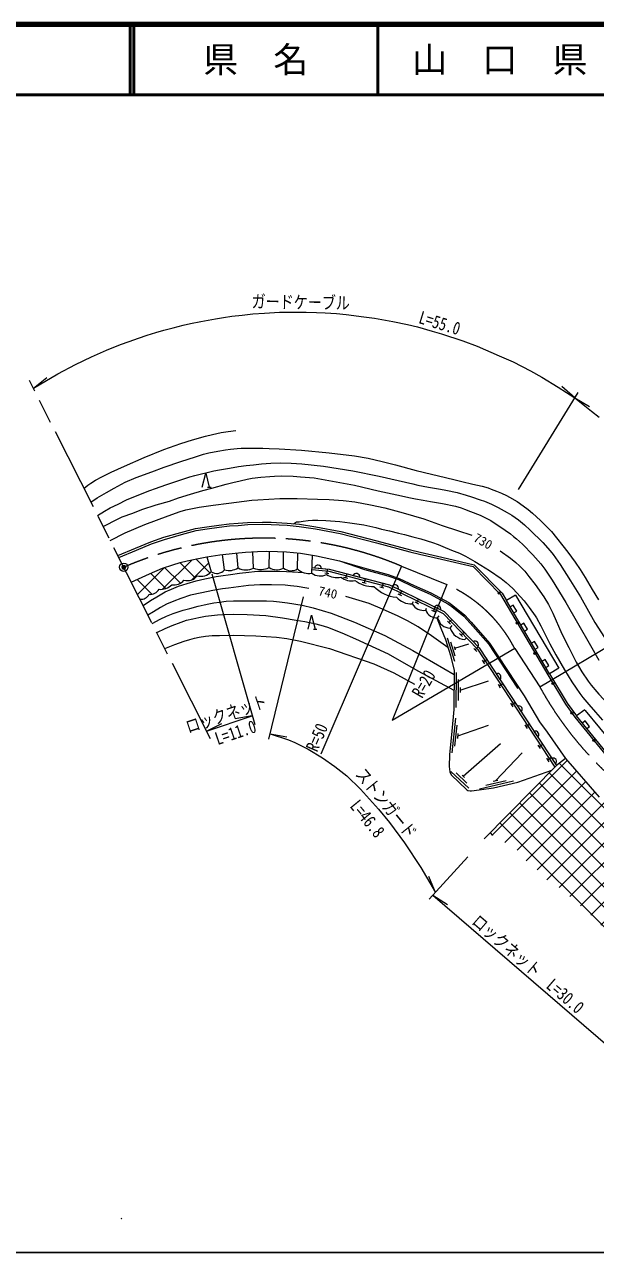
# Model space of a CAD drawing. Units: millimetres, scale not verified. Extents: x 40000 to 680000, y 20000 to 380000.
# Drawn here: x 282705 to 363994, y 205000 to 380000 of the extents above; entities that cross this region are included whole.
import ezdxf
from ezdxf.enums import TextEntityAlignment as Align

# ---------------------------------------------------------------- set-up
doc = ezdxf.new("R2010")
doc.units = ezdxf.units.MM
doc.header["$LTSCALE"] = 1000
doc.header["$PDMODE"] = 32
doc.header["$PDSIZE"] = 500
doc.linetypes.add('CHAIN', pattern=[18.5, 12, -1.5, 3.5, -1.5])
for name, color, linetype, lineweight in [('M-BGD', 7, 'Continuous', 13), ('M-BMK', 2, 'CHAIN', 13), ('M-BMK-SRVR', 3, 'Continuous', 13), ('M-STR-HTXT', 7, 'Continuous', 13), ('M-TTL', 2, 'Continuous', 140), ('M-TTL-BAND', 7, 'Continuous', 25), ('M-TTL-LINE', 7, 'Continuous', 50)]:
    doc.layers.add(name, color=color, linetype=linetype, lineweight=lineweight)
doc.layers.add('M-OTRS', color=6, linetype='Continuous')
doc.layers.add('M-TTL-TXT', color=7, linetype='Continuous')
doc.styles.add('ＭＳ ゴシック', font='')
doc.styles.get('ＭＳ ゴシック').set_extended_font_data('MS Gothic')
pattern_1 = [(45, (0, -0), (-1414.2136, 1414.2136), []), (135, (0, -0), (-1414.2136, -1414.2136), [])]

msp = doc.modelspace()

# ---------------------------------------------------------------- hatches: boundary and pattern name
at = {"layer": 'M-BGD'}
h = msp.add_hatch(dxfattribs=at)
h.set_pattern_fill('USER', color=256, style=0, pattern_type=2)
h.set_pattern_definition(pattern_1)
h.paths.add_polyline_path([(307264, 301437, 0.28472), (309274, 302021), (308647, 304126), (307246, 303865), (305842, 303583), (304851, 303341), (303813, 303020), (302344, 302532), (300474, 301698), (297901, 300529), (299126, 298101, 0.29387), (300452, 298796, 0.30414), (301849, 299518, 0.22118), (303674, 300154, 0.26463), (305390, 300816, 0.31511)])
for points in [[(350182, 299082, -1), (350393, 298868, -0.41421), (350181, 298870, -0.41421)], [(352790, 294829, -0.41421), (352996, 294775, -0.41421), (352942, 294570, -1)], [(355319, 290516, -0.41421), (355524, 290462, -0.41421), (355471, 290257, -1)], [(357863, 286211, -1), (358018, 285954, -0.41421), (357812, 286005, -0.41421)], [(360545, 281995, -1), (360721, 281752, -1)], [(363682, 278104, -0.41421), (363893, 278084, -0.41421), (363873, 277872, -1)]]:
    msp.add_hatch(color=256, dxfattribs=at).paths.add_polyline_path(points)
h = msp.add_hatch(dxfattribs=at)
h.set_pattern_fill('USER', color=256, style=0, pattern_type=2)
h.set_pattern_definition(pattern_1)
h.paths.add_polyline_path([(375217, 260287), (374070, 260862), (373040, 261419), (372492, 261763), (372037, 262136), (371060, 263099), (369449, 264662), (366673, 267605), (364542, 269879), (359726, 275394), (358441, 274401), (348893, 264684), (351576, 263157), (352814, 262434), (353261, 261482), (355355, 259882), (356696, 258349), (359011, 256917), (360456, 255644), (363073, 253339), (366154, 250243), (367747, 248909), (370333, 246779), (373128, 245313), (374904, 244950), (383416, 258448), (383031, 258405), (382154, 258364), (381178, 258354), (380397, 258442), (379678, 258600), (378928, 258833), (377726, 259251), (376528, 259701)])

# ---------------------------------------------------------------- linework, layer by layer
for p, q in [((308760, 314064), (309260, 314064)), ((313101, 302565), (312944, 304684)), ((315323, 302542), (315232, 304867)), ((317538, 302598), (317567, 304953)), ((319580, 302521), (319575, 304859)), ((321561, 302421), (321623, 304683)), ((308647, 304126), (309274, 302021)), ((311181, 302295), (310893, 304449)), ((323625, 301808), (323718, 304354)), ((323993, 302588), (324979, 302493)), ((325450, 301845), (326047, 301787)), ((325507, 302442), (326105, 302384)), ((325806, 302413), (325748, 301816)), ((328136, 301229), (328717, 301077)), ((328288, 301810), (328869, 301657)), ((328579, 301734), (328427, 301153)), ((329487, 301495), (330445, 301244)), ((330915, 301121), (331495, 300969)), ((331205, 301045), (331053, 300465)), ((330762, 300541), (331343, 300389)), ((333307, 299874), (333887, 299722)), ((333459, 300454), (334039, 300302)), ((333749, 300378), (333597, 299798)), ((335051, 299946), (335942, 299512)), ((336114, 299428), (336653, 299165)), ((336384, 299296), (336121, 298757)), ((335851, 298889), (336390, 298626)), ((337903, 297419), (338085, 297797)), ((338267, 297710), (338806, 297447)), ((338530, 298249), (339069, 297986)), ((338800, 298118), (338537, 297579)), ((352596, 298653), (351324, 297924)), ((357455, 287466), (351324, 297924)), ((352596, 298653), (358771, 288266)), ((339824, 296547), (339954, 296815)), ((340662, 296542), (341201, 296279)), ((340925, 297081), (341464, 296818)), ((341194, 296950), (340931, 296411)), ((341095, 296998), (341985, 296564)), ((352292, 297261), (351861, 297008)), ((352798, 296398), (352292, 297261)), ((352366, 296145), (352798, 296398)), ((341525, 295427), (341739, 295724)), ((342924, 294992), (343340, 294560)), ((343564, 295192), (343132, 294776)), ((343301, 293967), (343582, 294344)), ((343356, 295408), (343772, 294976)), ((353809, 294673), (353378, 294420)), ((354315, 293810), (353809, 294673)), ((323825, 293849), (324325, 293849)), ((342859, 292613), (343924, 289279)), ((344650, 293198), (345066, 292766)), ((345290, 293398), (344858, 292982)), ((345082, 293614), (345498, 293181)), ((345379, 292368), (345636, 292605)), ((353884, 293557), (354315, 293810)), ((343358, 292037), (343997, 290037)), ((343889, 291362), (344038, 290895)), ((343963, 291128), (345949, 291763)), ((346583, 292054), (347270, 291340)), ((346671, 291096), (347087, 290664)), ((347312, 291296), (346879, 290880)), ((347104, 291512), (347520, 291080)), ((355326, 292085), (354895, 291832)), ((355832, 291222), (355326, 292085)), ((355401, 290969), (355832, 291222)), ((347872, 289404), (348201, 288902)), ((348538, 289482), (348037, 289153)), ((348374, 289733), (348703, 289231)), ((356844, 289497), (356412, 289244)), ((357349, 288634), (356844, 289497)), ((344158, 287657), (344126, 282657)), ((349856, 287475), (350400, 286647)), ((356918, 288381), (357349, 288634)), ((358771, 288266), (357455, 287466)), ((344451, 286655), (344433, 283655)), ((344744, 285503), (344740, 284804)), ((344742, 285153), (348755, 286445)), ((350122, 285978), (350451, 285476)), ((350788, 286056), (350286, 285727)), ((350623, 286307), (350952, 285805)), ((352898, 285407), (353071, 285508)), ((352401, 283600), (352730, 283098)), ((351899, 283271), (352228, 282769)), ((352565, 283349), (352064, 283020)), ((352884, 282864), (353428, 282036)), ((362472, 282341), (361302, 281461)), ((344051, 281157), (343525, 276185)), ((344244, 280131), (343929, 277148)), ((344385, 278608), (348785, 280144)), ((353929, 280180), (354258, 279678)), ((354595, 280258), (354093, 279929)), ((354430, 280509), (354759, 280008)), ((365547, 276313), (361302, 281461)), ((362538, 280748), (362152, 280430)), ((363174, 279977), (362538, 280748)), ((344421, 278956), (344348, 278260)), ((355246, 279266), (355790, 278438)), ((362789, 279659), (363174, 279977)), ((345178, 272875), (350482, 277516)), ((355816, 277305), (356145, 276804)), ((356482, 277384), (355981, 277054)), ((356318, 277634), (356647, 277133)), ((349765, 272231), (353558, 276216)), ((357043, 275436), (357373, 274935)), ((357709, 275515), (357208, 275185)), ((357545, 275766), (357874, 275264)), ((357769, 275424), (358313, 274595)), ((359726, 275394), (358441, 274401)), ((343413, 273557), (345951, 271148)), ((344169, 273337), (345691, 271891)), ((345000, 273043), (345356, 272706)), ((358441, 274401), (348168, 263947)), ((347467, 271077), (352336, 272216)), ((348373, 271597), (351294, 272281)), ((349424, 272151), (350105, 272311))]:
    msp.add_line(p, q, dxfattribs=at)
for points in [[(291159, 313895), (291692, 314344), (292131, 314655), (292817, 315059), (293703, 315552), (295030, 316211), (296917, 317084), (299752, 318308), (302523, 319459), (304936, 320313), (306605, 320795), (308448, 321338), (309449, 321575), (310694, 321847), (311689, 321995), (312768, 322129)], [(292141, 311948), (293052, 312527), (294394, 313314), (295470, 313905), (297024, 314759), (298603, 315425), (300821, 316251), (302571, 316911), (304957, 317737), (307051, 318414), (308175, 318749), (308927, 318939), (310204, 319207), (311295, 319396), (312017, 319478), (312984, 319583), (313560, 319627), (314343, 319634), (316612, 319627), (317548, 319601), (318979, 319547), (322140, 319339), (326072, 318969), (329684, 318539), (331626, 318183), (333610, 317739), (335522, 317230), (338486, 316457), (343824, 315140), (344977, 314867), (346528, 314511), (347866, 314209), (348729, 313965), (349161, 313806), (349900, 313515), (350635, 313207), (351349, 312887), (351755, 312652), (352834, 312037), (353713, 311422), (354401, 310908), (355054, 310364), (356153, 309298), (357717, 307753), (360063, 304801), (361097, 303386), (361832, 302311), (362527, 301175), (363552, 299469), (364442, 298012)], [(293101, 310046), (294104, 310649), (294912, 311101), (296024, 311666), (297232, 312241), (298956, 312969), (300553, 313609), (301356, 313886), (302828, 314386), (303837, 314729), (304823, 315063), (306233, 315561), (306942, 315741), (309673, 316401), (310462, 316540), (311866, 316775), (313162, 317002), (314271, 317163), (315320, 317270), (316456, 317409), (317794, 317500), (319142, 317535), (320674, 317487), (322179, 317408), (325274, 317072), (329431, 316391), (333179, 315649), (335883, 314995), (337979, 314535), (338711, 314354), (340226, 314086), (341912, 313768), (342677, 313637), (344284, 313293), (345581, 312937), (346349, 312673), (347591, 312268), (348215, 312067), (349217, 311637), (350156, 311165), (351424, 310472), (352077, 310081), (353020, 309422), (353883, 308723), (354713, 307955), (356492, 306189), (357563, 305001), (357978, 304465), (358976, 303027), (360455, 300718), (361859, 298420), (363910, 294791), (366128, 291295)], [(293907, 308448), (296033, 309569), (296614, 309822), (298123, 310345), (299419, 310879), (301426, 311537), (303346, 312094), (304640, 312544), (306330, 313069), (308098, 313585), (309389, 313917), (311396, 314503), (312380, 314741), (313395, 314984), (314399, 315196), (315095, 315331), (316360, 315496), (317622, 315585), (318279, 315635), (319361, 315662), (320961, 315628), (322004, 315561), (323966, 315385), (327084, 314831), (329689, 314336), (333064, 313525), (336369, 312813), (337426, 312608), (338396, 312401), (339459, 312208), (340528, 312047), (342204, 311762), (344048, 311343), (344890, 311113), (345338, 310939), (346220, 310614), (347594, 310080), (349110, 309297), (349861, 308810), (350394, 308449), (351908, 307402), (352330, 307053), (352763, 306709), (353621, 305922), (355098, 304422), (356200, 303143), (356784, 302369), (357839, 300821), (359776, 297610), (361433, 294742), (363299, 291523), (364472, 289416)], [(308010, 314064), (308510, 316064), (309010, 314064)], [(294900, 306480), (297024, 307581), (299844, 308752), (303145, 309991), (304871, 310595), (305660, 310849), (306382, 311002), (307587, 311220), (309572, 311520), (311804, 311797), (315081, 312214), (315928, 312263), (319040, 312431), (321507, 312431), (324405, 312373), (326071, 312331), (328065, 312169), (329720, 311963), (331966, 311554), (333984, 311106), (336623, 310406), (339550, 309532), (342186, 308600), (344346, 307886), (346384, 307250)], [(295992, 304313), (298517, 305376), (300681, 306272), (302525, 306920), (304950, 307608), (307057, 308173), (308667, 308417), (310358, 308654), (311837, 308835), (313105, 308923), (314465, 309050), (316579, 309103), (317828, 309068), (320101, 308956), (321860, 308773), (324173, 308417), (327729, 307747), (332877, 306408), (337650, 305138), (339036, 304796), (342127, 304076), (346734, 303016), (350707, 298977), (351324, 297924)], [(296128, 304045), (298633, 305099), (300788, 305992), (302615, 306633), (305030, 307319), (307119, 307879), (308710, 308120), (310397, 308356), (311866, 308536), (313130, 308624), (314482, 308750), (316579, 308803), (317816, 308768), (320078, 308657), (321821, 308475), (324122, 308121), (327663, 307454), (332801, 306117), (337575, 304847), (338966, 304504), (342059, 303784), (346582, 302743)], [(320980, 308865), (321450, 309104), (321796, 309151), (322359, 309232), (323070, 309302), (323692, 309380), (324461, 309379), (325589, 309318), (327604, 309161), (329012, 309002), (331002, 308698), (332737, 308340), (333548, 308087), (334670, 307823), (335935, 307524), (336808, 307311), (337994, 307011), (339150, 306683), (340816, 306181), (341605, 305877), (342272, 305621), (343507, 305113), (344635, 304655), (345473, 304258), (346823, 303471), (347692, 302952), (348914, 302200), (350563, 301032), (351305, 300460), (352218, 299641), (353831, 297884), (354573, 296928), (355398, 295713), (355597, 295432), (356215, 294306), (357498, 291726), (358357, 290161), (359614, 288033), (360645, 286334), (361239, 285416), (361776, 284662), (362222, 284110), (363043, 283091), (363989, 281978), (364980, 280874)], [(297901, 300529), (300474, 301698), (302344, 302532), (303813, 303020), (304851, 303341), (305842, 303583), (307246, 303865), (308647, 304126), (310502, 304403), (312688, 304661), (314152, 304789), (315864, 304912), (317188, 304969), (318725, 304901), (319988, 304839), (321997, 304648), (324266, 304261), (327539, 303548), (331177, 302528), (334470, 301609), (336041, 301072), (338194, 300069), (340555, 299007), (343099, 297634), (343679, 297221), (345380, 295829), (346291, 294831), (348926, 291849), (353836, 284337), (356047, 280640), (357117, 279161), (359726, 275394), (364542, 269879)], [(350412, 305014), (351915, 303948), (352654, 303333), (353185, 302863), (353923, 302120), (354521, 301319), (355416, 300213), (356637, 298426), (357313, 297346), (357911, 296096), (359222, 293182), (360207, 291204), (361256, 289147), (362065, 287740), (362947, 286414), (363390, 285848), (364172, 284919), (364496, 284566), (366407, 282483), (369457, 279385), (373403, 275859), (376135, 273590)], [(327539, 303548), (331123, 302336), (334411, 301417), (335966, 300886), (338111, 299887), (340467, 298828), (342993, 297464), (343557, 297062), (345242, 295684), (346142, 294697), (348767, 291727), (352898, 285407)], [(299580, 297201), (300657, 297904), (301552, 298459), (302230, 298869), (302737, 299138), (303617, 299536), (304634, 299938), (305874, 300357), (307160, 300706), (308354, 300998), (309974, 301323), (310629, 301428), (312016, 301627), (313307, 301812), (314640, 301963), (315467, 302048), (315942, 302074), (316860, 302088), (318411, 302091), (319985, 302043), (321652, 301960), (322413, 301886)], [(323644, 302321), (326040, 302089), (334545, 299859), (342295, 296079), (347188, 290992), (358226, 274182)], [(323655, 302621), (326093, 302385), (334650, 300142), (342474, 296326), (347423, 291180), (358441, 274401)], [(346582, 302743), (350467, 298793), (357197, 287312), (359732, 283119), (361065, 281278), (365548, 275841)], [(323182, 299630), (322905, 299689), (321517, 299918), (320586, 300003), (319835, 300081), (317866, 300167), (316220, 300145), (314576, 300040), (311766, 299677), (310884, 299561), (309523, 299345), (307940, 299020), (306348, 298653), (304936, 298183), (303945, 297804), (302923, 297380), (302069, 296912), (301049, 296320), (300276, 295820)], [(300873, 294637), (302025, 295255), (302901, 295667), (303868, 296047), (305297, 296520), (306236, 296788), (307411, 297090), (308278, 297315), (308921, 297447), (309666, 297571), (310447, 297696), (311422, 297803), (312439, 297868), (313802, 297890), (317165, 297867), (318150, 297804), (318990, 297724), (320163, 297573), (322256, 297242), (323786, 296866), (326348, 296087), (329668, 294834), (333994, 292922), (337985, 290780), (343856, 287390)], [(342994, 291205), (340662, 292862), (338745, 294171), (337212, 295022), (335911, 295679), (333658, 296691), (331792, 297485), (328471, 298492)], [(301521, 293353), (302707, 293934), (303707, 294331), (305003, 294850), (305752, 295090), (306684, 295318), (307523, 295511), (308484, 295684), (309317, 295795), (310176, 295863), (311176, 295933), (312513, 295949), (314379, 295910), (317061, 295770), (319434, 295452), (321392, 295108), (322601, 294909), (324182, 294569), (325245, 294292), (325973, 294056), (326536, 293837), (327898, 293289), (329838, 292472), (334465, 290326), (338724, 287884), (343842, 285159)], [(323075, 293849), (323575, 295849), (324075, 293849)], [(341414, 295424), (341962, 293968), (342632, 292339), (343356, 290071), (343860, 287953), (343825, 282365), (343551, 279280), (343195, 275913), (343184, 274279), (343255, 273495), (343429, 273046), (345663, 270924), (345849, 270830), (346160, 270784), (346370, 270796), (347441, 270909), (349471, 271238), (352922, 272046), (357783, 273731)], [(302667, 291080), (304085, 291641), (305407, 292103), (306214, 292355), (306912, 292538), (307550, 292683), (308460, 292817), (309437, 292905), (310479, 292947), (312417, 292953), (315640, 292865), (318575, 292690), (320040, 292517), (321983, 292139), (326140, 291075), (332430, 288907), (335293, 287614), (338238, 286000)], [(357455, 287466), (359982, 283284), (361302, 281461)], [(362472, 282341), (362546, 282238), (366620, 277298)]]:
    msp.add_lwpolyline(points, dxfattribs=at)
for centre in [(350288, 298975), (352866, 294700), (355395, 290386), (357940, 286083), (360633, 281874), (363777, 277988)]:
    msp.add_circle(centre, 150, dxfattribs=at)
for centre, radius, start, end in [((324476, 302443), 505, 5.64528, 163.30347), ((305883, 302466), 1722, 253.37274, 323.3332), ((307798, 303351), 1987, 254.40927, 317.97996), ((310078, 303200), 1427, 235.72003, 320.62331), ((311853, 304475), 2282, 252.85559, 303.13503), ((314231, 304532), 2269, 240.10539, 298.74552), ((316366, 305136), 2795, 248.08181, 294.79607), ((318627, 304344), 2058, 238.07279, 297.58659), ((320644, 303916), 1755, 232.67794, 301.53458), ((323159, 304021), 2261, 225.04396, 281.89042), ((324790, 303329), 1916, 232.55864, 298.22251), ((327121, 303614), 2434, 234.15674, 284.94186), ((329234, 303042), 2318, 230.14637, 283.00414), ((329941, 301275), 505, 356.48172, 154.13991), ((300612, 300199), 1412, 263.48175, 331.14751), ((302077, 301797), 2291, 264.29754, 314.185), ((303951, 301993), 1860, 261.42783, 320.71712), ((332270, 304024), 4102, 232.19109, 272.51746), ((336059, 303331), 4961, 223.339, 265.35809), ((335454, 299641), 505, 345.16832, 142.82651), ((299249, 299479), 1384, 264.89931, 330.40463), ((337851, 300390), 2971, 222.40586, 270.99522), ((339472, 298325), 1812, 209.99478, 281.1981), ((341432, 297137), 1713, 200.13041, 273.10605), ((341497, 296693), 505, 345.16832, 142.82651), ((343401, 295899), 1935, 194.13697, 267.04014), ((345554, 294744), 2383, 199.0398, 265.79869), ((346856, 291629), 505, 325.05868, 122.71687), ((350046, 287007), 505, 314.4604, 112.11859), ((353074, 282396), 505, 314.4604, 112.11859), ((355437, 278798), 505, 314.4604, 112.11859), ((357959, 274956), 505, 314.4604, 112.11859)]:
    msp.add_arc(centre, radius, start, end, dxfattribs=at)
at = {"layer": 'M-BMK'}
for p, q in [((309160, 278206), (283411, 329257)), ((336378, 302800), (342830, 300181)), ((352510, 291055), (356083, 285593))]:
    msp.add_line(p, q, dxfattribs=at)
for centre, radius, start, end in [((316776, 256802), 50000, 66.91952, 113.51057), ((334732, 281894), 20000, 27.26177, 66.11411), ((399878, 309718), 50000, 208.84906, 226.11403)]:
    msp.add_arc(centre, radius, start, end, dxfattribs=at)
at = {"layer": 'M-BMK-SRVR'}
msp.add_circle((296831, 302652), 600, dxfattribs=at)
at = {"layer": 'M-OTRS'}
msp.add_point((296831, 302652), dxfattribs=at)
at = {"layer": 'M-STR-HTXT'}
for p, q in [((283961, 328167), (285878, 329700)), ((353057, 313737), (361517, 327558)), ((361056, 326806), (359209, 328422)), ((361056, 326806), (363170, 325557)), ((336378, 302800), (324886, 275999)), ((309365, 301717), (315485, 280225)), ((356083, 285593), (381974, 301079)), ((342830, 300181), (335060, 280812)), ((317467, 278143), (322410, 298455)), ((352510, 291055), (335060, 280812)), ((308606, 279305), (315123, 281496)), ((308606, 279305), (310802, 280404)), ((315123, 281496), (312710, 281045)), ((317659, 278931), (320072, 278481)), ((340330, 255342), (345845, 261380)), ((341203, 256298), (340271, 258569)), ((340845, 255906), (366115, 234170)), ((340845, 255906), (342911, 254579))]:
    msp.add_line(p, q, dxfattribs=at)
for points in [[(283961, 328167), (287421, 330218), (289967, 331563), (292233, 332651), (294374, 333589), (296355, 334384), (297588, 334843), (298909, 335306), (300171, 335722), (301413, 336104), (302555, 336435), (303887, 336793), (305268, 337136), (306336, 337381), (307816, 337691), (308849, 337887), (309875, 338067), (311025, 338250), (312219, 338420), (313692, 338600), (315190, 338750), (316868, 338881), (318991, 338988), (321186, 339032), (322826, 339019), (324277, 338976), (325509, 338916), (327103, 338806), (328484, 338681), (331001, 338366), (332515, 338158), (335135, 337690), (337244, 337238), (338635, 336902), (340733, 336304), (342092, 335935), (345107, 334934), (347141, 334170), (350298, 332798), (352270, 331915), (354737, 330649), (356373, 329740), (358712, 328339), (361056, 326806)], [(361056, 326806), (363420, 324922), (364538, 324042)], [(317659, 278931), (320299, 278044), (321178, 277669), (323097, 276717), (325145, 275515), (326891, 274277), (328576, 272927), (330524, 271009), (333116, 268153), (334659, 266264), (336829, 263386), (339116, 259866), (341203, 256298)]]:
    msp.add_lwpolyline(points, dxfattribs=at)
at = {"layer": 'M-TTL'}
msp.add_line((680000, 380000), (40000, 380000), dxfattribs=at)
at = {"layer": 'M-TTL', "lineweight": 13}
msp.add_arc((296498, 209881), 50, 166.8742, 346.8742, dxfattribs=at)
at = {"layer": 'M-TTL-BAND'}
msp.add_line((40000, 205000), (579000, 205000), dxfattribs=at)
at = {"layer": 'M-TTL-LINE'}
for p, q in [((297750, 380000), (297750, 370000)), ((298250, 380000), (298250, 370000)), ((333000, 380000), (333000, 370000)), ((40000, 370000), (680000, 370000))]:
    msp.add_line(p, q, dxfattribs=at)

# ---------------------------------------------------------------- texts
at = {"layer": 'M-BGD', "style": 'ＭＳ ゴシック'}
for s, rotation, p in [('730', 330.772, (348001, 306362)), ('740', 347.857, (325891, 299047))]:
    msp.add_text(s, height=1320, rotation=rotation, dxfattribs=at).set_placement(p, align=Align.MIDDLE_CENTER)
at = {"layer": 'M-STR-HTXT', "style": 'ＭＳ ゴシック', "width": 0.8}
for s, rotation, p in [('ガードケーブル', 358.973, (322005, 338974)), ('L=55.0', 342.879, (341398, 336071)), ('ロックネット', 18.587, (311881, 280352)), ('L=11.0', 18.587, (313208, 277722)), ('ストンガード', 309.24, (333076, 268120)), ('L=46.8', 309.24, (330399, 265904)), ('ロックネット\u3000L=30.0', 319.3, (353447, 244999))]:
    msp.add_text(s, height=1833, rotation=rotation, dxfattribs=at).set_placement(p, align=Align.BOTTOM_CENTER)
for s, rotation, p in [('R=20', 59.691, (339792, 283589)), ('R=50', 66.791, (324886, 275999))]:
    msp.add_text(s, height=1833, rotation=rotation, dxfattribs=at).set_placement(p, align=Align.BOTTOM_LEFT)
at = {"layer": 'M-TTL-TXT', "style": 'ＭＳ ゴシック'}
for s, p in [('県\u3000名', (315625, 375000)), ('山\u3000口\u3000県', (350375, 375000))]:
    msp.add_text(s, height=3666, dxfattribs=at).set_placement(p, align=Align.MIDDLE_CENTER)

doc.saveas('drawing.dxf')
